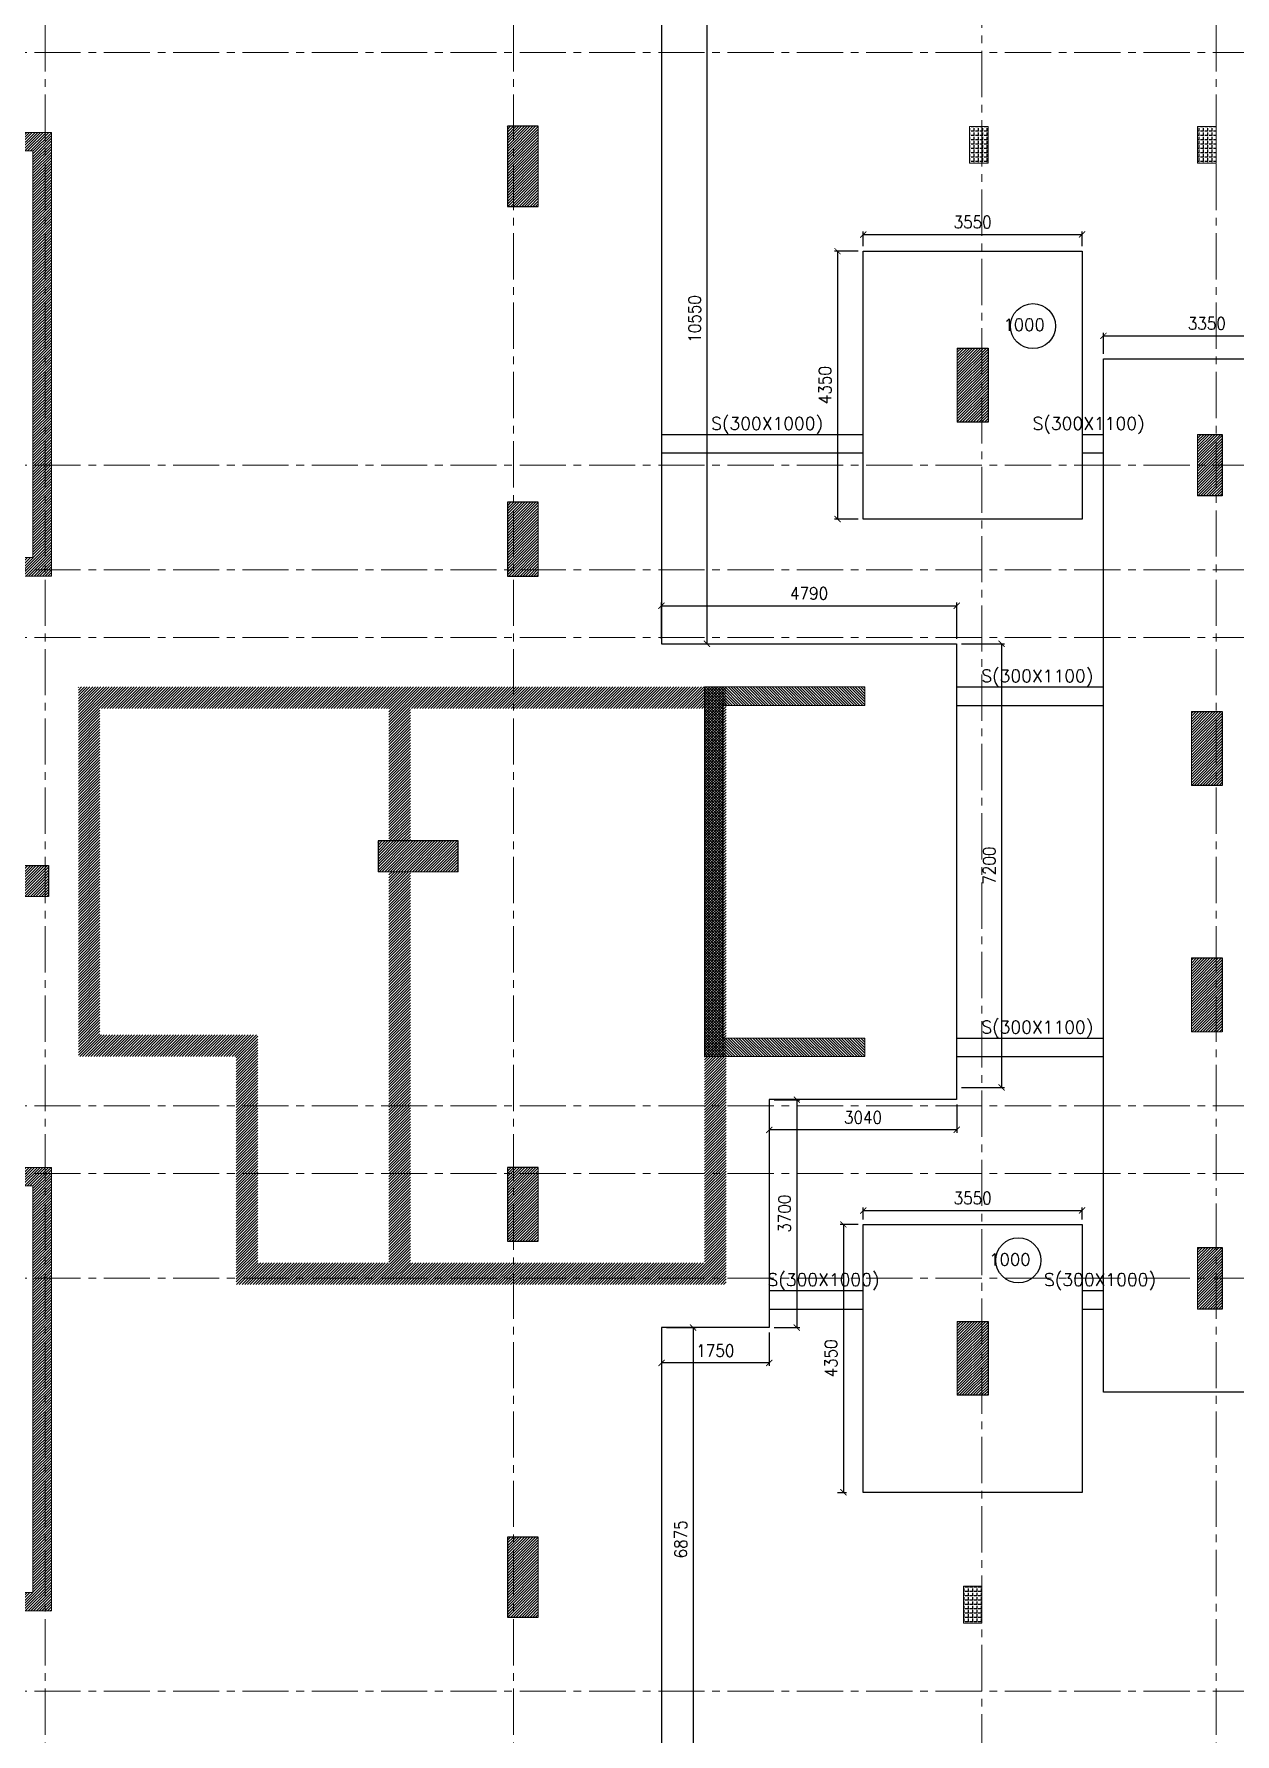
# Model space of a CAD drawing. Header units: millimetres. Extents: x -967280 to 3852, y 2833 to 1955156.
# Drawn here: x -621011 to -601521, y 386540 to 414136 of the extents above; entities that cross this region are included whole.
import ezdxf

# ---------------------------------------------------------------- set-up
doc = ezdxf.new("R2010")
doc.units = ezdxf.units.MM
doc.header["$LTSCALE"] = 1000
doc.header["$PDMODE"] = 35
doc.header["$PDSIZE"] = 25
doc.linetypes.add('$0$DASHED2', pattern=[0.375, 0.25, -0.125])
doc.linetypes.add('Columns_Structural070816$0$CENTER2', pattern=[1.125, 0.75, -0.125, 0.125, -0.125])
for name, color, linetype in [('_N-DIM 3', 7, 'Continuous'), ('R.C. footing', 4, 'Continuous'), ('S - col hach', 1, 'Continuous'), ('S -Beams', 2, 'Continuous')]:
    doc.layers.add(name, color=color, linetype=linetype)
for name, color, linetype, lineweight in [('S - column', 6, 'Continuous', 60), ('ST-000-AXIS', 9, 'Columns_Structural070816$0$CENTER2', 9), ('ST-RFT-BOT', 2, '$0$DASHED2', 30)]:
    doc.layers.add(name, color=color, linetype=linetype, lineweight=lineweight)
doc.styles.add('ROMANC', font='romanc.shx')
doc.styles.add('TUNELNO', font='romans.shx', dxfattribs={"width": 0.9})
doc.dimstyles.new('Copy(2) of DSEC', dxfattribs={"dimtxt": 200, "dimasz": 100, "dimexe": 50, "dimexo": 80, "dimgap": 100, "dimtad": 1, "dimdec": 0, "dimrnd": 5, "dimzin": 0, "dimdsep": 46, "dimtxsty": 'TUNELNO', "dimblk": 'ARCHTICK', "dimcen": 0.09, "dimclrd": 1, "dimclre": 1, "dimclrt": 3, "dimadec": 0, "dimazin": 0, "dimtfac": 0.78125, "dimtdec": 0, "dimtix": 1, "dimtmove": 2, "dimatfit": 3, "dimldrblk": 'ARCHTICK', "dimfxl": 1, "dimtolj": 1, "dimtzin": 0, "dimarcsym": 0})
pattern_1 = [(45, (193250.144, -596912.31), (-22.4506403, 22.4506403), [])]
pattern_2 = [(45, (-119733.897, -851549.915), (-22.4506403, 22.4506403), [])]
pattern_3 = [(45, (907727.56, 223202.353), (-22.4506403, 22.4506403), [])]
pattern_4 = [(45, (-410798.87, -446239.72), (-44.9012806, 44.9012806), []), (135, (-410798.87, -446239.72), (-44.9012806, -44.9012806), [])]

# ---------------------------------------------------------------- blocks, each defined once
blk = doc.blocks.new('A$C46269fcd new')
at = {"layer": 'S - col hach', "true_color": 0xcd6928}
h = blk.add_hatch(dxfattribs=at)
h.set_pattern_fill('ANGLE', color=32, scale=10, angle=90)
h.set_pattern_definition([(90, (-416598.87, -510439.72), (-69.85, 4e-15), [50.8, -19.05]), (180, (-416598.87, -510439.72), (-9e-15, -69.85), [50.8, -19.05])])
h.paths.add_polyline_path([(35300, 25400), (35000, 25400), (35000, 24800), (35300, 24800)])
h = blk.add_hatch(dxfattribs=at)
h.set_pattern_fill('ANGLE', color=32, scale=10, angle=90)
h.set_pattern_definition([(90, (-416998.87, -510439.72), (-69.85, 4e-15), [50.8, -19.05]), (180, (-416998.87, -510439.72), (-9e-15, -69.85), [50.8, -19.05])])
h.paths.add_polyline_path([(39000, 25400), (38700, 25400), (38700, 24800), (39000, 24800)])
h = blk.add_hatch(dxfattribs=at)
h.set_pattern_fill('ANGLE', color=32, scale=10, angle=90)
h.set_pattern_definition([(90, (-418648.87, -504739.72), (-69.85, 4e-15), [50.8, -19.05]), (180, (-418648.87, -504739.72), (-9e-15, -69.85), [50.8, -19.05])])
h.paths.add_polyline_path([(35200, 1700), (34900, 1700), (34900, 1100), (35200, 1100)])
at = {"layer": 'S - column', "lineweight": 15}
for points in [[(35300, 25400), (35000, 25400), (35000, 24800), (35300, 24800)], [(39000, 25400), (38700, 25400), (38700, 24800), (39000, 24800)], [(35200, 1700), (34900, 1700), (34900, 1100), (35200, 1100)]]:
    blk.add_lwpolyline(points, close=True, dxfattribs=at)
blk = doc.blocks.new('FROM FOUNDATION TO UPPER LOWER BASEMENT_COLUMNS(new2)')
at = {"layer": 'S - col hach'}
h = blk.add_hatch(dxfattribs=at)
h.set_pattern_fill('ANSI31', color=256, scale=10)
h.set_pattern_definition(pattern_1)
h.paths.add_polyline_path([(444899, 634540), (444899, 635840), (444399, 635840), (444399, 634540)])
h = blk.add_hatch(dxfattribs=at)
h.set_pattern_fill('ANSI31', color=256, scale=10)
h.set_pattern_definition(pattern_3)
h.paths.add_polyline_path([(436699, 635440), (436699, 628840), (436199, 628840), (436199, 628540), (436999, 628540), (436999, 635740), (432999, 635740), (432999, 628540), (433299, 628540), (434999, 628540), (434999, 628840), (433299, 628840), (433299, 635440)])
h = blk.add_hatch(dxfattribs=at)
h.set_pattern_fill('ANSI31', color=256, scale=10)
h.set_pattern_definition([(45, (193250.144, -595212.31), (-22.4506403, 22.4506403), [])])
h.paths.add_polyline_path([(452199, 631040), (452199, 632240), (451699, 632240), (451699, 631040)])
h = blk.add_hatch(dxfattribs=at)
h.set_pattern_fill('ANSI31', color=256, scale=10)
h.set_pattern_definition(pattern_1)
h.paths.add_polyline_path([(455999, 629840), (455999, 630840), (455599, 630840), (455599, 629840)])
h = blk.add_hatch(dxfattribs=at)
h.set_pattern_fill('ANSI31', color=256, scale=10)
h.set_pattern_definition(pattern_1)
h.paths.add_polyline_path([(444899, 628540), (444899, 629740), (444399, 629740), (444399, 628540)])
h = blk.add_hatch(dxfattribs=at)
h.set_pattern_fill('ANSI31', color=256, scale=10, angle=-90)
h.set_pattern_definition([(315, (-770003.16, 861038.448), (22.4506403, 22.4506403), [])])
h.paths.add_polyline_path([(450199, 621040), (447899, 621040), (447899, 626440), (450199, 626440), (450199, 626740), (447599, 626740), (447599, 620740), (450199, 620740)])
h = blk.add_hatch(dxfattribs=at)
h.set_pattern_fill('ANSI31', color=256, scale=10)
h.set_pattern_definition([(45, (193250.144, -601912.31), (-22.4506403, 22.4506403), [])])
h.paths.add_polyline_path([(455999, 625140), (455999, 626340), (455499, 626340), (455499, 625140)])
h = blk.add_hatch(dxfattribs=at)
h.set_pattern_fill('ANSI31', color=256, scale=10)
h.set_pattern_definition([(45, (172750.148, -603312.31), (-22.4506403, 22.4506403), [])])
h.paths.add_polyline_path([(443599, 623740), (443599, 624240), (442299, 624240), (442299, 623740)])
h = blk.add_hatch(dxfattribs=at)
h.set_pattern_fill('ANSI31', color=256, scale=10)
h.set_pattern_definition([(45, (167000.147, -603712.31), (-22.4506403, 22.4506403), [])])
h.paths.add_polyline_path([(436456, 623340), (436949, 623340), (436949, 623840), (435749, 623840), (435749, 623340)])
h = blk.add_hatch(dxfattribs=at)
h.set_pattern_fill('ANSI31', color=256, scale=10)
h.set_pattern_definition(pattern_2)
h.paths.add_polyline_path([(455999, 622340), (455499, 622340), (455499, 621140), (455999, 621140)])
h = blk.add_hatch(dxfattribs=at)
h.set_pattern_fill('ANSI31', color=256, scale=10)
h.set_pattern_definition(pattern_3)
h.paths.add_polyline_path([(436699, 618640), (436699, 612040), (433299, 612040), (433299, 618640), (434999, 618640), (434999, 618940), (432999, 618940), (432999, 611740), (436999, 611740), (436999, 618940), (436199, 618940), (436199, 618640)])
h = blk.add_hatch(dxfattribs=at)
h.set_pattern_fill('ANSI31', color=256, scale=10)
h.set_pattern_definition(pattern_2)
h.paths.add_polyline_path([(444899, 618940), (444399, 618940), (444399, 617740), (444899, 617740)])
h = blk.add_hatch(dxfattribs=at)
h.set_pattern_fill('ANSI31', color=256, scale=10)
h.set_pattern_definition([(45, (193250.144, -597112.31), (-22.4506403, 22.4506403), [])])
h.paths.add_polyline_path([(455599, 616640), (455999, 616640), (455999, 617640), (455599, 617640), (455599, 617179)])
h = blk.add_hatch(dxfattribs=at)
h.set_pattern_fill('ANSI31', color=256, scale=10)
h.set_pattern_definition([(45, (193250.144, -598612.31), (-22.4506403, 22.4506403), [])])
h.paths.add_polyline_path([(452199, 615240), (452199, 616440), (451699, 616440), (451699, 615240), (451832, 615240)])
h = blk.add_hatch(dxfattribs=at)
h.set_pattern_fill('ANSI31', color=256, scale=10)
h.set_pattern_definition(pattern_1)
h.paths.add_polyline_path([(444899, 611640), (444899, 612940), (444399, 612940), (444399, 611640)])
at = {"layer": 'S - column', "lineweight": 15}
for points in [[(444399, 634540), (444899, 634540), (444899, 635840), (444399, 635840)], [(452199, 632240), (451699, 632240), (451699, 631040), (452199, 631040)], [(455599, 629840), (455999, 629840), (455999, 630840), (455599, 630840)], [(444399, 628540), (444899, 628540), (444899, 629740), (444399, 629740)], [(450199, 621040), (447899, 621040), (447899, 626440), (450199, 626440), (450199, 626740), (447599, 626740), (447599, 620740), (450199, 620740)], [(455499, 625140), (455999, 625140), (455999, 626340), (455499, 626340)], [(442299, 623740), (443599, 623740), (443599, 624240), (442299, 624240)], [(435749, 623340), (436949, 623340), (436949, 623840), (435749, 623840)], [(455499, 621140), (455999, 621140), (455999, 622340), (455499, 622340)], [(436699, 612040), (433299, 612040), (433299, 618640), (434999, 618640), (434999, 618940), (432999, 618940), (432999, 611740), (436999, 611740), (436999, 618940), (436199, 618940), (436199, 618640), (436699, 618640)], [(444399, 617740), (444399, 618940), (444899, 618940), (444899, 617740)], [(455599, 616640), (455599, 617640), (455999, 617640), (455999, 616640)], [(452199, 616440), (452199, 615240), (451699, 615240), (451699, 616440)], [(444399, 611640), (444399, 612940), (444899, 612940), (444899, 611640)]]:
    blk.add_lwpolyline(points, close=True, dxfattribs=at)
blk.add_lwpolyline([(433299, 628840), (433299, 635440), (436699, 635440), (436699, 628840), (436199, 628840), (436199, 628540), (436999, 628540), (436999, 635740), (432999, 635740), (432999, 628540), (433299, 628540), (434999, 628540), (434999, 628840), (433299, 628840)], dxfattribs=at)
at = {"layer": 'ST-RFT-BOT', "color": 7, "linetype": 'Continuous', "ltscale": 30}
for points in [[(444899, 635840), (444399, 635840), (444399, 634540), (444899, 634540)], [(451699, 632240), (452199, 632240), (452199, 631040), (451699, 631040)], [(455599, 630840), (455999, 630840), (455999, 629840), (455599, 629840)], [(444899, 629740), (444399, 629740), (444399, 628540), (444899, 628540)], [(455499, 626340), (455999, 626340), (455999, 625140), (455499, 625140)], [(443599, 623740), (443599, 624240), (442299, 624240), (442299, 623740)], [(435749, 623340), (435749, 623840), (436949, 623840), (436949, 623340)], [(455499, 622340), (455999, 622340), (455999, 621140)], [(444899, 618940), (444399, 618940), (444399, 617740), (444899, 617740)], [(455599, 617640), (455999, 617640), (455999, 616640), (455599, 616640)], [(451699, 616440), (452199, 616440), (452199, 615240), (451699, 615240)], [(444899, 612940), (444399, 612940), (444399, 611640), (444899, 611640)]]:
    blk.add_lwpolyline(points, dxfattribs=at)
blk = doc.blocks.new('A$C498c0d08')
at = {"layer": 'S - col hach'}
h = blk.add_hatch(dxfattribs=at)
h.set_pattern_fill('ANSI37', color=3, scale=20)
h.set_pattern_definition(pattern_4)
h.paths.add_polyline_path([(48200, -15400), (48500, -15400), (48500, -16000), (48200, -16000)])
h = blk.add_hatch(dxfattribs=at)
h.set_pattern_fill('ANSI31', color=256, scale=10)
h.set_pattern_definition([(45, (549284.17, -420511.8), (-22.4506403, 22.4506403), [])])
h.paths.add_polyline_path([(36800, -19500), (26638, -19500), (26638, -25500), (29200, -25500), (29200, -29200), (37150, -29200), (37150, -19500), (36800, -19500), (36800, -28850), (32025, -28850), (32025, -22500), (31675, -22500), (31675, -28850), (29550, -28850), (29550, -25150), (26988, -25150), (26988, -19850), (31675, -19850), (31675, -22000), (32025, -22000), (32025, -19850), (36800, -19850)])
h = blk.add_hatch(dxfattribs=at)
h.set_pattern_fill('ANSI37', color=3, scale=20)
h.set_pattern_definition(pattern_4)
h.paths.add_polyline_path([(48200, -20400), (48500, -20400), (48500, -21000), (48200, -21000)])
h = blk.add_hatch(dxfattribs=at)
h.set_pattern_fill('ANSI37', color=3, scale=20)
h.set_pattern_definition(pattern_4)
h.paths.add_polyline_path([(48200, -25400), (48500, -25400), (48500, -26000), (48200, -26000)])
h = blk.add_hatch(dxfattribs=at)
h.set_pattern_fill('ANSI37', color=3, scale=20)
h.set_pattern_definition(pattern_4)
h.paths.add_polyline_path([(48200, -30400), (48500, -30400), (48500, -31000), (48200, -31000)])
at = {"layer": 'S - column', "lineweight": 15}
for points in [[(48200, -15400), (48500, -15400), (48500, -16000), (48200, -16000)], [(48200, -20400), (48500, -20400), (48500, -21000), (48200, -21000)], [(48200, -25400), (48500, -25400), (48500, -26000), (48200, -26000)], [(48200, -30400), (48500, -30400), (48500, -31000), (48200, -31000)]]:
    blk.add_lwpolyline(points, close=True, dxfattribs=at)
at = {"layer": 'S -Beams', "const_width": 0.02}
blk.add_lwpolyline([(37150, -19500), (26638, -19500), (26638, -25500), (29200, -25500), (29200, -29200), (37150, -29200)], close=True, dxfattribs=at)
at = {"layer": 'S -Beams'}
blk.add_lwpolyline([(31675, -22500, 0.02, 0.02, 0), (31675, -28850, 0.02, 0.02, 0), (29550, -28850, 0.02, 0.02, 0), (29550, -25150, 0.02, 0.02, 0), (26988, -25150, 0.02, 0.02, 0), (26988, -19850, 0.02, 0.02, 0), (31675, -19850, 0.02, 0.02, 0), (31675, -22000, 0, 0, 0), (32025, -22000, 0, 0, 0), (32025, -19850, 0, 0, 0), (36800, -19850, 0, 0, 0), (36800, -28850, 0, 0, 0), (32025, -28850, 0, 0, 0), (32025, -22500, 0, 0, 0)], format="xyseb", close=True, dxfattribs=at)
blk = doc.blocks.new('_ArchTick')
at = {"color": 0, "linetype": 'ByBlock', "const_width": 0.15}
blk.add_lwpolyline([(-0.5, -0.5), (0.5, 0.5)], dxfattribs=at)
blk = doc.blocks.new('*D477')
at = {"layer": '_N-DIM 3', "color": 1, "lineweight": -2, "ltscale": 30, "transparency": 16777216}
for p, q in [((-610749, 414787), (-610041, 414787)), ((-610091, 414787), (-610091, 404237)), ((-610749, 404237), (-610041, 404237))]:
    blk.add_line(p, q, dxfattribs=at)
at = {"layer": 'Defpoints', "color": 0, "ltscale": 30, "transparency": 16777216}
for p in [(-610829, 414787), (-610829, 404237), (-610091, 404237)]:
    blk.add_point(p, dxfattribs=at)
at = {"layer": '_N-DIM 3', "color": 1, "lineweight": -2, "ltscale": 30, "transparency": 16777216, "xscale": 100, "yscale": 100, "zscale": 100}
for p, rotation in [((-610091, 414787), 90), ((-610091, 404237), 270)]:
    blk.add_blockref('_ArchTick', p, dxfattribs=dict(at, rotation=rotation))
at = {"layer": '_N-DIM 3', "color": 3, "ltscale": 30, "transparency": 16777216, "insert": (-610291, 409512), "char_height": 200, "attachment_point": 5, "rotation": 90, "style": 'TUNELNO'}
blk.add_mtext('\\A1;10550', dxfattribs=at)
blk = doc.blocks.new('*D478')
at = {"layer": '_N-DIM 3', "color": 1, "lineweight": -2, "ltscale": 30, "transparency": 16777216}
for p, q in [((-609079, 396757), (-609079, 396298)), ((-606038, 396757), (-606038, 396298)), ((-606038, 396348), (-609079, 396348))]:
    blk.add_line(p, q, dxfattribs=at)
at = {"layer": 'Defpoints', "color": 0, "ltscale": 30, "transparency": 16777216}
for p in [(-609079, 396837), (-606038, 396837), (-609079, 396348)]:
    blk.add_point(p, dxfattribs=at)
at = {"layer": '_N-DIM 3', "color": 1, "lineweight": -2, "ltscale": 30, "transparency": 16777216, "xscale": 100, "yscale": 100, "zscale": 100, "rotation": 180}
blk.add_blockref('_ArchTick', (-609079, 396348), dxfattribs=at)
at = {"layer": '_N-DIM 3', "color": 1, "lineweight": -2, "ltscale": 30, "transparency": 16777216, "xscale": 100, "yscale": 100, "zscale": 100}
blk.add_blockref('_ArchTick', (-606038, 396348), dxfattribs=at)
at = {"layer": '_N-DIM 3', "color": 3, "ltscale": 30, "transparency": 16777216, "insert": (-607558, 396548), "char_height": 200, "attachment_point": 5, "style": 'TUNELNO'}
blk.add_mtext('\\A1;3040', dxfattribs=at)
blk = doc.blocks.new('*D487')
at = {"layer": '_N-DIM 3', "color": 1, "lineweight": -2, "ltscale": 30, "transparency": 16777216}
for p, q in [((-607554, 410692), (-607554, 410932)), ((-604004, 410692), (-604004, 410932)), ((-607554, 410882), (-604004, 410882))]:
    blk.add_line(p, q, dxfattribs=at)
at = {"layer": 'Defpoints', "color": 0, "ltscale": 30, "transparency": 16777216}
for p in [(-604004, 410882), (-607554, 410612), (-604004, 410612)]:
    blk.add_point(p, dxfattribs=at)
at = {"layer": '_N-DIM 3', "color": 1, "lineweight": -2, "ltscale": 30, "transparency": 16777216, "xscale": 100, "yscale": 100, "zscale": 100, "rotation": 180}
blk.add_blockref('_ArchTick', (-607554, 410882), dxfattribs=at)
at = {"layer": '_N-DIM 3', "color": 1, "lineweight": -2, "ltscale": 30, "transparency": 16777216, "xscale": 100, "yscale": 100, "zscale": 100}
blk.add_blockref('_ArchTick', (-604004, 410882), dxfattribs=at)
at = {"layer": '_N-DIM 3', "color": 3, "ltscale": 30, "transparency": 16777216, "insert": (-605779, 411082), "char_height": 200, "attachment_point": 5, "style": 'TUNELNO'}
blk.add_mtext('\\A1;3550', dxfattribs=at)
blk = doc.blocks.new('*D488')
at = {"layer": '_N-DIM 3', "color": 1, "lineweight": -2, "ltscale": 30, "transparency": 16777216}
for p, q in [((-607634, 410612), (-608023, 410612)), ((-607973, 410612), (-607973, 406262)), ((-607634, 406262), (-608023, 406262))]:
    blk.add_line(p, q, dxfattribs=at)
at = {"layer": 'Defpoints', "color": 0, "ltscale": 30, "transparency": 16777216}
for p in [(-607554, 410612), (-607973, 406262), (-607554, 406262)]:
    blk.add_point(p, dxfattribs=at)
at = {"layer": '_N-DIM 3', "color": 1, "lineweight": -2, "ltscale": 30, "transparency": 16777216, "xscale": 100, "yscale": 100, "zscale": 100}
for p, rotation in [((-607973, 410612), 90), ((-607973, 406262), 270)]:
    blk.add_blockref('_ArchTick', p, dxfattribs=dict(at, rotation=rotation))
at = {"layer": '_N-DIM 3', "color": 3, "ltscale": 30, "transparency": 16777216, "insert": (-608173, 408437), "char_height": 200, "attachment_point": 5, "rotation": 90, "style": 'TUNELNO'}
blk.add_mtext('\\A1;4350', dxfattribs=at)
blk = doc.blocks.new('*D489')
at = {"layer": '_N-DIM 3', "color": 1, "lineweight": -2, "ltscale": 30, "transparency": 16777216}
for p, q in [((-603654, 408942), (-603654, 409288)), ((-600304, 408942), (-600304, 409288)), ((-603654, 409238), (-600304, 409238))]:
    blk.add_line(p, q, dxfattribs=at)
at = {"layer": 'Defpoints', "color": 0, "ltscale": 30, "transparency": 16777216}
for p in [(-600304, 409238), (-603654, 408862), (-600304, 408862)]:
    blk.add_point(p, dxfattribs=at)
at = {"layer": '_N-DIM 3', "color": 1, "lineweight": -2, "ltscale": 30, "transparency": 16777216, "xscale": 100, "yscale": 100, "zscale": 100, "rotation": 180}
blk.add_blockref('_ArchTick', (-603654, 409238), dxfattribs=at)
at = {"layer": '_N-DIM 3', "color": 1, "lineweight": -2, "ltscale": 30, "transparency": 16777216, "xscale": 100, "yscale": 100, "zscale": 100}
blk.add_blockref('_ArchTick', (-600304, 409238), dxfattribs=at)
at = {"layer": '_N-DIM 3', "color": 3, "ltscale": 30, "transparency": 16777216, "insert": (-601979, 409438), "char_height": 200, "attachment_point": 5, "style": 'TUNELNO'}
blk.add_mtext('\\A1;3350', dxfattribs=at)
blk = doc.blocks.new('*D495')
at = {"layer": '_N-DIM 3', "color": 1, "lineweight": -2, "ltscale": 30, "transparency": 16777216}
for p, q in [((-607554, 394892), (-607554, 395089)), ((-607554, 395039), (-604004, 395039)), ((-604004, 394892), (-604004, 395089))]:
    blk.add_line(p, q, dxfattribs=at)
at = {"layer": 'Defpoints', "color": 0, "ltscale": 30, "transparency": 16777216}
for p in [(-604004, 395039), (-607554, 394812), (-604004, 394812)]:
    blk.add_point(p, dxfattribs=at)
at = {"layer": '_N-DIM 3', "color": 1, "lineweight": -2, "ltscale": 30, "transparency": 16777216, "xscale": 100, "yscale": 100, "zscale": 100, "rotation": 180}
blk.add_blockref('_ArchTick', (-607554, 395039), dxfattribs=at)
at = {"layer": '_N-DIM 3', "color": 1, "lineweight": -2, "ltscale": 30, "transparency": 16777216, "xscale": 100, "yscale": 100, "zscale": 100}
blk.add_blockref('_ArchTick', (-604004, 395039), dxfattribs=at)
at = {"layer": '_N-DIM 3', "color": 3, "ltscale": 30, "transparency": 16777216, "insert": (-605779, 395239), "char_height": 200, "attachment_point": 5, "style": 'TUNELNO'}
blk.add_mtext('\\A1;3550', dxfattribs=at)
blk = doc.blocks.new('*D496')
at = {"layer": '_N-DIM 3', "color": 1, "lineweight": -2, "ltscale": 30, "transparency": 16777216}
for p, q in [((-607634, 394812), (-607926, 394812)), ((-607876, 394812), (-607876, 390462)), ((-607974, 390462), (-607826, 390462))]:
    blk.add_line(p, q, dxfattribs=at)
at = {"layer": 'Defpoints', "color": 0, "ltscale": 30, "transparency": 16777216}
for p in [(-607554, 394812), (-608054, 390462), (-607876, 390462)]:
    blk.add_point(p, dxfattribs=at)
at = {"layer": '_N-DIM 3', "color": 1, "lineweight": -2, "ltscale": 30, "transparency": 16777216, "xscale": 100, "yscale": 100, "zscale": 100}
for p, rotation in [((-607876, 394812), 90), ((-607876, 390462), 270)]:
    blk.add_blockref('_ArchTick', p, dxfattribs=dict(at, rotation=rotation))
at = {"layer": '_N-DIM 3', "color": 3, "ltscale": 30, "transparency": 16777216, "insert": (-608076, 392637), "char_height": 200, "attachment_point": 5, "rotation": 90, "style": 'TUNELNO'}
blk.add_mtext('\\A1;4350', dxfattribs=at)
blk = doc.blocks.new('*D497')
at = {"layer": '_N-DIM 3', "color": 1, "lineweight": -2, "ltscale": 30, "transparency": 16777216}
for p, q in [((-605958, 404237), (-605260, 404237)), ((-605310, 404237), (-605310, 397037)), ((-605958, 397037), (-605260, 397037))]:
    blk.add_line(p, q, dxfattribs=at)
at = {"layer": 'Defpoints', "color": 0, "ltscale": 30, "transparency": 16777216}
for p in [(-606038, 404237), (-606038, 397037), (-605310, 397037)]:
    blk.add_point(p, dxfattribs=at)
at = {"layer": '_N-DIM 3', "color": 1, "lineweight": -2, "ltscale": 30, "transparency": 16777216, "xscale": 100, "yscale": 100, "zscale": 100}
for p, rotation in [((-605310, 404237), 90), ((-605310, 397037), 270)]:
    blk.add_blockref('_ArchTick', p, dxfattribs=dict(at, rotation=rotation))
at = {"layer": '_N-DIM 3', "color": 3, "ltscale": 30, "transparency": 16777216, "insert": (-605510, 400637), "char_height": 200, "attachment_point": 5, "rotation": 90, "style": 'TUNELNO'}
blk.add_mtext('\\A1;7200', dxfattribs=at)
blk = doc.blocks.new('*D498')
at = {"layer": '_N-DIM 3', "color": 1, "lineweight": -2, "ltscale": 30, "transparency": 16777216}
for p, q in [((-610749, 393137), (-610265, 393137)), ((-610315, 393137), (-610315, 386262)), ((-610749, 386262), (-610265, 386262))]:
    blk.add_line(p, q, dxfattribs=at)
at = {"layer": 'Defpoints', "color": 0, "ltscale": 30, "transparency": 16777216}
for p in [(-610829, 393137), (-610829, 386262), (-610315, 386262)]:
    blk.add_point(p, dxfattribs=at)
at = {"layer": '_N-DIM 3', "color": 1, "lineweight": -2, "ltscale": 30, "transparency": 16777216, "xscale": 100, "yscale": 100, "zscale": 100}
for p, rotation in [((-610315, 393137), 90), ((-610315, 386262), 270)]:
    blk.add_blockref('_ArchTick', p, dxfattribs=dict(at, rotation=rotation))
at = {"layer": '_N-DIM 3', "color": 3, "ltscale": 30, "transparency": 16777216, "insert": (-610515, 389700), "char_height": 200, "attachment_point": 5, "rotation": 90, "style": 'TUNELNO'}
blk.add_mtext('\\A1;6875', dxfattribs=at)
blk = doc.blocks.new('*D1251')
at = {"layer": '_N-DIM 3', "color": 1, "linetype": 'Continuous', "lineweight": -2, "ltscale": 30, "transparency": 16777216}
for p, q in [((-610829, 404317), (-610829, 404906)), ((-610829, 404856), (-606038, 404856)), ((-606038, 404317), (-606038, 404906))]:
    blk.add_line(p, q, dxfattribs=at)
at = {"layer": 'Defpoints', "color": 0, "linetype": 'Continuous', "ltscale": 30, "transparency": 16777216}
for p in [(-606038, 404856), (-610829, 404237), (-606038, 404237)]:
    blk.add_point(p, dxfattribs=at)
at = {"layer": '_N-DIM 3', "color": 1, "linetype": 'Continuous', "lineweight": -2, "ltscale": 30, "transparency": 16777216, "xscale": 100, "yscale": 100, "zscale": 100, "rotation": 180}
blk.add_blockref('_ArchTick', (-610829, 404856), dxfattribs=at)
at = {"layer": '_N-DIM 3', "color": 1, "linetype": 'Continuous', "lineweight": -2, "ltscale": 30, "transparency": 16777216, "xscale": 100, "yscale": 100, "zscale": 100}
blk.add_blockref('_ArchTick', (-606038, 404856), dxfattribs=at)
at = {"layer": '_N-DIM 3', "color": 3, "linetype": 'Continuous', "ltscale": 30, "transparency": 16777216, "insert": (-608433, 405056), "char_height": 200, "attachment_point": 5, "style": 'TUNELNO'}
blk.add_mtext('\\A1;4790', dxfattribs=at)
blk = doc.blocks.new('*D1252')
at = {"layer": '_N-DIM 3', "color": 1, "linetype": 'Continuous', "lineweight": -2, "ltscale": 30, "transparency": 16777216}
for p, q in [((-608999, 396837), (-608582, 396837)), ((-608632, 396837), (-608632, 393137)), ((-608999, 393137), (-608582, 393137))]:
    blk.add_line(p, q, dxfattribs=at)
at = {"layer": 'Defpoints', "color": 0, "linetype": 'Continuous', "ltscale": 30, "transparency": 16777216}
for p in [(-609079, 396837), (-609079, 393137), (-608632, 393137)]:
    blk.add_point(p, dxfattribs=at)
at = {"layer": '_N-DIM 3', "color": 1, "linetype": 'Continuous', "lineweight": -2, "ltscale": 30, "transparency": 16777216, "xscale": 100, "yscale": 100, "zscale": 100}
for p, rotation in [((-608632, 396837), 90), ((-608632, 393137), 270)]:
    blk.add_blockref('_ArchTick', p, dxfattribs=dict(at, rotation=rotation))
at = {"layer": '_N-DIM 3', "color": 3, "linetype": 'Continuous', "ltscale": 30, "transparency": 16777216, "insert": (-608832, 394987), "char_height": 200, "attachment_point": 5, "rotation": 90, "style": 'TUNELNO'}
blk.add_mtext('\\A1;3700', dxfattribs=at)
blk = doc.blocks.new('*D1253')
at = {"layer": '_N-DIM 3', "color": 1, "linetype": 'Continuous', "lineweight": -2, "ltscale": 30, "transparency": 16777216}
for p, q in [((-610829, 393057), (-610829, 392514)), ((-609079, 393057), (-609079, 392514)), ((-609079, 392564), (-610829, 392564))]:
    blk.add_line(p, q, dxfattribs=at)
at = {"layer": 'Defpoints', "color": 0, "linetype": 'Continuous', "ltscale": 30, "transparency": 16777216}
for p in [(-610829, 393137), (-609079, 393137), (-610829, 392564)]:
    blk.add_point(p, dxfattribs=at)
at = {"layer": '_N-DIM 3', "color": 1, "linetype": 'Continuous', "lineweight": -2, "ltscale": 30, "transparency": 16777216, "xscale": 100, "yscale": 100, "zscale": 100, "rotation": 180}
blk.add_blockref('_ArchTick', (-610829, 392564), dxfattribs=at)
at = {"layer": '_N-DIM 3', "color": 1, "linetype": 'Continuous', "lineweight": -2, "ltscale": 30, "transparency": 16777216, "xscale": 100, "yscale": 100, "zscale": 100}
blk.add_blockref('_ArchTick', (-609079, 392564), dxfattribs=at)
at = {"layer": '_N-DIM 3', "color": 3, "linetype": 'Continuous', "ltscale": 30, "transparency": 16777216, "insert": (-609954, 392764), "char_height": 200, "attachment_point": 5, "style": 'TUNELNO'}
blk.add_mtext('\\A1;1750', dxfattribs=at)
blk = doc.blocks.new('AXES-00')
at = {"layer": 'ST-000-AXIS'}
for p, q in [((536898.9, 750979.6), (536898.9, 695813.8)), ((544498.9, 750979.6), (544498.9, 695813.8)), ((552098.9, 695813.8), (552098.9, 750979.6)), ((555898.9, 750979.6), (555898.9, 695813.8)), ((575723.2, 737039.7), (505674.3, 737039.7)), ((575723.2, 730339.7), (505674.3, 730339.7)), ((575723.2, 728639.7), (505674.3, 728639.7)), ((575723.2, 727539.7), (505674.3, 727539.7)), ((575723.2, 719939.7), (505674.3, 719939.7)), ((575723.2, 718839.7), (505674.3, 718839.7)), ((575723.2, 717139.7), (505674.3, 717139.7)), ((575723.2, 710439.7), (505674.3, 710439.7))]:
    blk.add_line(p, q, dxfattribs=at)

msp = doc.modelspace()

# ---------------------------------------------------------------- linework, layer by layer
at = {"layer": 'R.C. footing'}
for p, q in [((-610828.7, 407637.4), (-607553.7, 407637.4)), ((-604003.7, 407637.4), (-603653.7, 407637.4)), ((-610828.7, 407337.4), (-607553.7, 407337.4)), ((-604003.7, 407337.4), (-603653.7, 407337.4)), ((-606038.1, 403537.4), (-603653.7, 403537.4)), ((-606038.1, 403237.4), (-603653.7, 403237.4)), ((-606038.1, 397837.4), (-603653.7, 397837.4)), ((-606038.1, 397537.4), (-603653.7, 397537.4)), ((-609078.7, 393737.4), (-607553.7, 393737.4)), ((-604003.7, 393737.4), (-603653.7, 393737.4)), ((-609078.7, 393437.4), (-607553.7, 393437.4)), ((-604003.7, 393437.4), (-603653.7, 393437.4))]:
    msp.add_line(p, q, dxfattribs=at)
for points in [[(-610828.7, 393137.4), (-610828.7, 386262.3), (-634632, 386262.3), (-634632, 414787.3), (-610828.7, 414787.3), (-610828.7, 404237.4), (-606038.1, 404237.4), (-606038.1, 396837.4), (-609078.7, 396837.4), (-609078.7, 393137.4)], [(-607553.7, 410612.4), (-604003.7, 410612.4), (-604003.7, 406262.4), (-607553.7, 406262.4)], [(-603653.7, 408862.4), (-600303.7, 408862.4), (-600303.7, 392087.4), (-603653.7, 392087.4)], [(-607553.7, 394812.4), (-604003.7, 394812.4), (-604003.7, 390462.4), (-607553.7, 390462.4)]]:
    msp.add_lwpolyline(points, close=True, dxfattribs=at)
at = {"layer": 'S -Beams', "color": 3}
for centre in [(-604799.7, 409394.2), (-605037, 394229.2)]:
    msp.add_circle(centre, 365.7, dxfattribs=at)

# ---------------------------------------------------------------- block references
at = {"layer": '_N-DIM 3', "color": 6, "linetype": 'Continuous', "ltscale": 30}
msp.add_blockref('AXES-00', (-1157727.6, -323202.4), dxfattribs=at)
at = {"layer": 'S - column', "color": 7, "true_color": 0xffffff}
msp.add_blockref('A$C46269fcd new', (-640828.7, 387237.4), dxfattribs=at)
at = {"layer": 'S - column'}
msp.add_blockref('FROM FOUNDATION TO UPPER LOWER BASEMENT_COLUMNS(new2)', (-1057727.6, -223202.4), dxfattribs=at)
at = {"layer": 'S - column', "lineweight": 106, "ltscale": 30}
msp.add_blockref('A$C498c0d08', (-646928.7, 423037.4), dxfattribs=at)

# ---------------------------------------------------------------- texts
at = {"layer": 'S -Beams', "color": 3, "style": 'ROMANC'}
for s, height, p in [('  1000', 196, (-605548.3, 409318.4)), ('S(300X1000)', 203.736, (-610022.4, 407713.4)), ('S(300X1100)', 203.736, (-604805.2, 407713.4)), ('S(300X1100)', 203.736, (-605637.3, 403613.4)), ('S(300X1100)', 203.736, (-605637.3, 397913.4)), ('  1000', 196, (-605779, 394144.7)), ('S(300X1000)', 203.736, (-609107.6, 393813.4)), ('S(300X1000)', 203.736, (-604620.1, 393813.4))]:
    msp.add_text(s, height=height, dxfattribs=at).set_placement(p)

# ---------------------------------------------------------------- dimensions: what is measured, and where the dimension line sits
at = {"layer": '_N-DIM 3', "ltscale": 30}
for base, p1, p2, picture, middle in [((-610090.9, 404237.4), (-610828.7, 414787.3), (-610828.7, 404237.4), '*D477', (-610290.9, 409512.3)), ((-607973.2, 406262.4), (-607553.7, 410612.4), (-607553.7, 406262.4), '*D488', (-608173.2, 408437.4)), ((-605309.9, 397037.4), (-606038.1, 404237.4), (-606038.1, 397037.4), '*D497', (-605509.9, 400637.4)), ((-607876.1, 390462.4), (-607553.7, 394812.4), (-608054.4, 390462.4), '*D496', (-608076.1, 392637.4)), ((-610315.4, 386262.3), (-610828.7, 393137.4), (-610828.7, 386262.3), '*D498', (-610515.4, 389699.8))]:
    dim = msp.add_linear_dim(base=base, p1=p1, p2=p2, angle=90, dimstyle='Copy(2) of DSEC', dxfattribs=at)
    dim.commit()
    dim.dimension.update_dxf_attribs({"geometry": picture, "text_midpoint": middle})
for base, p1, p2, picture, middle in [((-604003.7, 410882.2), (-607553.7, 410612.4), (-604003.7, 410612.4), '*D487', (-605778.7, 411082.2)), ((-600303.7, 409237.9), (-603653.7, 408862.4), (-600303.7, 408862.4), '*D489', (-601978.7, 409437.9)), ((-609078.7, 396348.1), (-606038.1, 396837.4), (-609078.7, 396837.4), '*D478', (-607558.4, 396548.1)), ((-604003.7, 395038.5), (-607553.7, 394812.4), (-604003.7, 394812.4), '*D495', (-605778.7, 395238.5))]:
    dim = msp.add_linear_dim(base=base, p1=p1, p2=p2, dimstyle='Copy(2) of DSEC', dxfattribs=at)
    dim.commit()
    dim.dimension.update_dxf_attribs({"geometry": picture, "text_midpoint": middle})
at = {"layer": '_N-DIM 3', "color": 7, "linetype": 'Continuous', "ltscale": 30}
for base, p1, p2, picture, middle in [((-606038.1, 404855.7), (-610828.7, 404237.4), (-606038.1, 404237.4), '*D1251', (-608433.4, 405055.7)), ((-610828.7, 392563.9), (-609078.7, 393137.4), (-610828.7, 393137.4), '*D1253', (-609953.7, 392763.9))]:
    dim = msp.add_linear_dim(base=base, p1=p1, p2=p2, dimstyle='Copy(2) of DSEC', dxfattribs=at)
    dim.commit()
    dim.dimension.update_dxf_attribs({"geometry": picture, "text_midpoint": middle})
dim = msp.add_linear_dim(base=(-608632.4, 393137.4), p1=(-609078.7, 396837.4), p2=(-609078.7, 393137.4), angle=90, dimstyle='Copy(2) of DSEC', dxfattribs=at)
dim.commit()
dim.dimension.update_dxf_attribs({"geometry": '*D1252', "text_midpoint": (-608832.4, 394987.4)})

doc.saveas('drawing.dxf')
